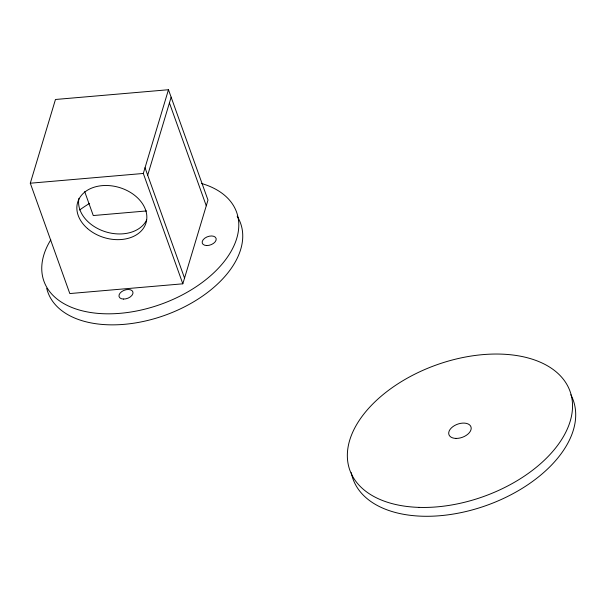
<?xml version="1.0" encoding="UTF-8"?>
<svg xmlns="http://www.w3.org/2000/svg" width="606" height="606" viewBox="0 0 606 606"><rect width="100%" height="100%" fill="white"/><g stroke="black" fill="none" stroke-linecap="round" stroke-linejoin="round"><path stroke-width="0.91" d="M30.3 183.209L55.464 99.482L168.468 89.726L207.987 200.078L182.823 283.813L69.811 293.562L30.3 183.209L143.311 173.46L168.468 89.726M147.69 175.202L171.142 97.18M146.561 210.941L93.263 215.547L84.681 191.594M169.422 102.891L206.267 205.79M145.023 167.748L184.535 278.101M143.311 173.46L182.823 283.813M570.837 394.741A116.95 69.895 -19.7 0 1 486.133 505.571A116.95 69.895 -19.7 0 1 351.268 472.642M237.173 216.213A102.331 61.161 -19.7 0 1 167.741 314.249A102.331 61.161 -19.7 0 1 46.723 288.305M146.66 219.94A35.693 26.179 16.7 0 1 105.247 231.697A35.693 26.179 16.7 0 1 78.954 198.336M201.533 183.474A102.331 61.161 -19.7 0 1 222.076 264.11A102.331 61.161 -19.7 0 1 92.044 312.711A102.331 61.161 -19.7 0 1 50.79 239.817M79.628 209.987A102.331 61.161 -19.7 0 1 89.582 203.396M419.102 507.389A116.95 69.895 -19.7 0 0 571.238 395.233A116.95 69.895 -19.7 0 0 389.491 389.62A116.95 69.895 -19.7 0 0 419.102 507.389M456.068 438.418A11.696 6.992 -19.7 0 0 471.036 427.063A11.696 6.992 -19.7 0 0 452.727 426.768A11.696 6.992 -19.7 0 0 456.068 438.418M87.605 228.621A35.693 26.179 16.7 0 0 145.834 223.462A35.693 26.179 16.7 0 0 102.111 185.648A35.693 26.179 16.7 0 0 87.605 228.621M206.638 245.544A7.31 4.371 -19.7 0 0 216.137 238.529A7.31 4.371 -19.7 0 0 204.775 238.188A7.31 4.371 -19.7 0 0 206.638 245.544M123.435 299.069A7.31 4.371 -19.7 0 0 132.934 292.054A7.31 4.371 -19.7 0 0 121.571 291.713A7.31 4.371 -19.7 0 0 123.435 299.069"/></g></svg>
